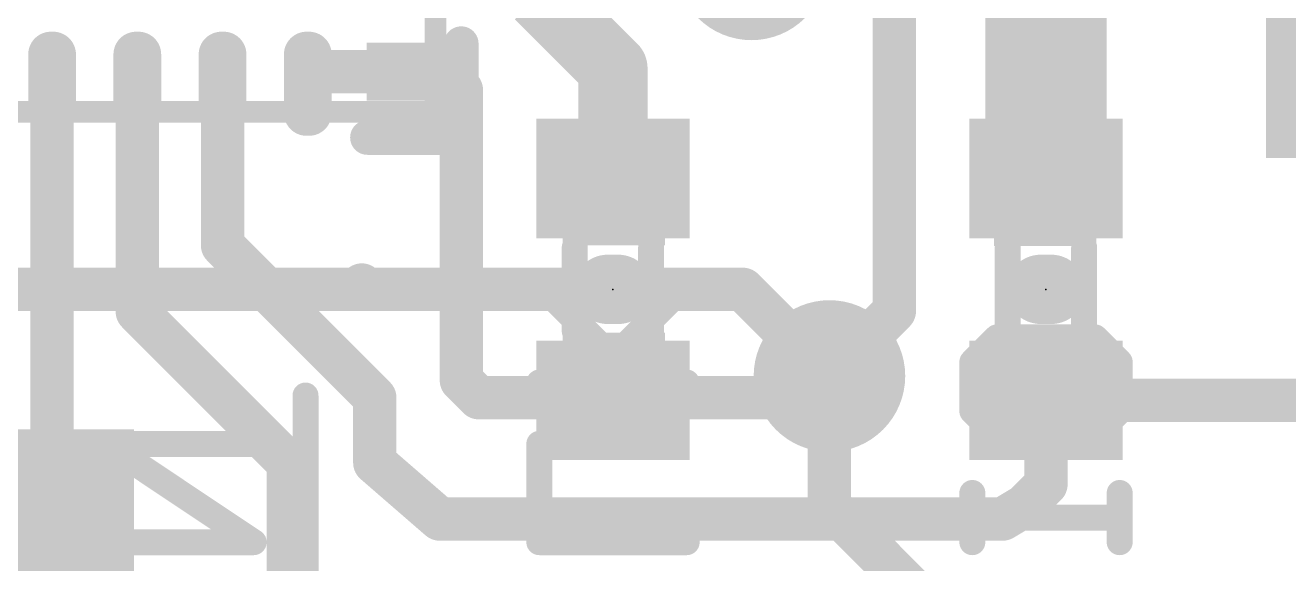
# Model space of a CAD drawing. Extents: x -0.1 to 25.5, y -0.1 to 14.1.
# Drawn here: x 7.98 to 15.39, y 4.74 to 7.9 of the extents above; entities that cross this region are included whole.
import ezdxf

# ---------------------------------------------------------------- set-up
doc = ezdxf.new("R2010")
doc.units = 0
for name, color, linetype in [('1', 12, 'CONTINUOUS'), ('16', 132, 'CONTINUOUS'), ('18', 110, 'CONTINUOUS'), ('21', 41, 'CONTINUOUS'), ('22', 40, 'CONTINUOUS'), ('23', 53, 'CONTINUOUS'), ('51', 53, 'CONTINUOUS')]:
    doc.layers.add(name, color=color, linetype=linetype)

# ---------------------------------------------------------------- blocks, each defined once
blk = doc.blocks.new('RECT')
blk.add_solid([(-0.5, -0.5), (0.5, -0.5), (-0.5, 0.5), (0.5, 0.5)])
blk = doc.blocks.new('RECT44800X97600R95')
at = {"const_width": 0.133}
blk.add_lwpolyline([(0.0735, -0.172), (0.0735, 0.172, 0.4142), (0.007, 0.2385), (-0.007, 0.2385, 0.4142), (-0.0735, 0.172), (-0.0735, -0.172, 0.4142), (-0.007, -0.2385), (0.007, -0.2385, 0.4142)], format="xyb", close=True, dxfattribs=at)
blk.add_solid([(-0.0324, -0.1974), (0.0324, -0.1974), (-0.0324, 0.1974), (0.0324, 0.1974)])
blk = doc.blocks.new('ROUNDV')
at = {"const_width": 0.5}
blk.add_lwpolyline([(0, -0.25, 1), (0, 0.25, 1), (0, -0.25)], format="xyb", dxfattribs=at)

msp = doc.modelspace()

# ---------------------------------------------------------------- linework, layer by layer
at = {"layer": '1'}
for points, const_width in [([(13.081, 6.223), (13.081, 11.303)], 0.254), ([(13.97, 7), (13.97, 8.89)], 0.7112), ([(11.43, 7.6454), (10.9982, 8.0772)], 0.4064), ([(11.43, 7.62), (11.43, 7.6454)], 0.4064), ([(11.43, 7.62), (11.43, 7)], 0.4064), ([(9.71, 7.625), (9.64, 7.555)], 0.254), ([(10.155, 7.625), (9.71, 7.625)], 0.254), ([(10.16, 7.62), (10.155, 7.625)], 0.254), ([(10.155, 7.625), (10.4344, 7.625)], 0.254), ([(10.4344, 7.625), (10.541, 7.5184)], 0.254), ([(8.14, 7.555), (8.14, 5.322)], 0.254), ([(8.64, 7.555), (8.64, 6.219)], 0.254), ([(9.14, 7.555), (9.14, 7.116)], 0.254), ([(10.541, 7.5184), (10.541, 6.8072)], 0.254), ([(9.14, 7.116), (9.14, 6.608)], 0.254), ([(10.541, 6.8072), (10.541, 6.8834)], 0.254), ([(10.541, 5.8166), (10.541, 6.8072)], 0.254), ([(9.14, 6.608), (9.652, 6.096)], 0.254), ([(8.64, 6.219), (9.017, 5.842)], 0.254), ([(12.954, 6.096), (13.081, 6.223)], 0.254), ([(10.033, 5.715), (9.652, 6.096)], 0.254), ([(12.7, 5.842), (12.954, 6.096)], 0.254), ([(9.525, 5.334), (9.017, 5.842)], 0.254), ([(10.6426, 5.715), (10.541, 5.8166)], 0.254), ([(12.573, 5.715), (12.7, 5.842)], 0.254), ([(10.033, 5.334), (10.033, 5.715)], 0.254), ([(11.445, 5.715), (10.6426, 5.715)], 0.254), ([(11.303, 5.715), (11.43, 5.715)], 0.254), ([(11.43, 5.7), (11.43, 5.715)], 0.254), ([(11.445, 5.715), (11.43, 5.7)], 0.254), ([(11.445, 5.715), (12.573, 5.715)], 0.254), ([(13.97, 5.7), (13.97, 5.207)], 0.254), ([(13.97, 5.7), (15.86, 5.7)], 0.254), ([(8.14, 5.322), (8.255, 5.207)], 0.254), ([(9.525, 4.572), (9.525, 5.334)], 0.254), ([(10.033, 5.334), (10.414, 5.0038)], 0.254), ([(8.27, 5.192), (8.255, 5.207)], 0.254), ([(8.27, 5.08), (8.27, 5.192)], 0.254), ([(13.97, 5.207), (13.843, 5.08)], 0.254), ([(8.27, 3.81), (8.27, 5.08)], 0.254), ([(13.716, 5.0038), (13.843, 5.08)], 0.254), ([(10.414, 5.0038), (13.716, 5.0038)], 0.254)]:
    msp.add_lwpolyline(points, dxfattribs=dict(at, const_width=const_width))
for points, const_width in [([(11.5316, 7.6454, 1), (11.3284, 7.6454)], 0.2032), ([(11.5316, 7.62, 1), (11.3284, 7.62)], 0.2032), ([(11.3582, 7.5736, 1), (11.5018, 7.7172)], 0.2032), ([(9.71, 7.6885, 1), (9.71, 7.5615)], 0.127), ([(9.7549, 7.5801, 1), (9.6651, 7.6699)], 0.127), ([(10.1999, 7.6699, 1), (10.1101, 7.5801)], 0.127), ([(10.155, 7.6885, 1), (10.155, 7.5615)], 0.127), ([(10.1151, 7.5751, 1), (10.2049, 7.6649)], 0.127), ([(10.155, 7.5615, 1), (10.155, 7.6885)], 0.127), ([(10.4793, 7.6699, 1), (10.3895, 7.5801)], 0.127), ([(10.4344, 7.5615, 1), (10.4344, 7.6885)], 0.127), ([(11.3284, 7.62, 1), (11.5316, 7.62)], 0.2032), ([(8.2035, 7.555, 1), (8.0765, 7.555)], 0.127), ([(8.7035, 7.555, 1), (8.5765, 7.555)], 0.127), ([(9.2035, 7.555, 1), (9.0765, 7.555)], 0.127), ([(9.5951, 7.5999, 1), (9.6849, 7.5101)], 0.127), ([(10.6045, 7.5184, 1), (10.4775, 7.5184)], 0.127), ([(10.4961, 7.4735, 1), (10.5859, 7.5633)], 0.127), ([(9.2035, 7.116, 1), (9.0765, 7.116)], 0.127), ([(9.0765, 7.116, 1), (9.2035, 7.116)], 0.127), ([(13.7922, 7, 1), (14.1478, 7)], 0.3556), ([(11.3284, 7, 1), (11.5316, 7)], 0.2032), ([(10.6045, 6.8834, 1), (10.4775, 6.8834)], 0.127), ([(10.6045, 6.8072, 1), (10.4775, 6.8072)], 0.127), ([(10.4775, 6.8072, 1), (10.6045, 6.8072)], 0.127), ([(10.4775, 6.8072, 1), (10.6045, 6.8072)], 0.127), ([(9.1849, 6.6529, 1), (9.0951, 6.5631)], 0.127), ([(9.0765, 6.608, 1), (9.2035, 6.608)], 0.127), ([(8.6849, 6.2639, 1), (8.5951, 6.1741)], 0.127), ([(13.1259, 6.1781, 1), (13.0361, 6.2679)], 0.127), ([(8.5765, 6.219, 1), (8.7035, 6.219)], 0.127), ([(13.0175, 6.223, 1), (13.1445, 6.223)], 0.127), ([(9.6969, 6.1409, 1), (9.6071, 6.0511)], 0.127), ([(9.6071, 6.0511, 1), (9.6969, 6.1409)], 0.127), ([(12.9091, 6.1409, 1), (12.9989, 6.0511)], 0.127), ([(12.9989, 6.0511, 1), (12.9091, 6.1409)], 0.127), ([(9.0619, 5.8869, 1), (8.9721, 5.7971)], 0.127), ([(8.9721, 5.7971, 1), (9.0619, 5.8869)], 0.127), ([(10.5859, 5.8615, 1), (10.4961, 5.7717)], 0.127), ([(12.6551, 5.8869, 1), (12.7449, 5.7971)], 0.127), ([(12.7449, 5.7971, 1), (12.6551, 5.8869)], 0.127), ([(10.4775, 5.8166, 1), (10.6045, 5.8166)], 0.127), ([(10.0965, 5.715, 1), (9.9695, 5.715)], 0.127), ([(9.9881, 5.6701, 1), (10.0779, 5.7599)], 0.127), ([(10.6426, 5.7785, 1), (10.6426, 5.6515)], 0.127), ([(10.5977, 5.6701, 1), (10.6875, 5.7599)], 0.127), ([(11.303, 5.7785, 1), (11.303, 5.6515)], 0.127), ([(11.4935, 5.715, 1), (11.3665, 5.715)], 0.127), ([(11.3851, 5.7449, 1), (11.4749, 5.6551)], 0.127), ([(11.445, 5.7785, 1), (11.445, 5.6515)], 0.127), ([(11.4899, 5.6701, 1), (11.4001, 5.7599)], 0.127), ([(11.43, 5.6515, 1), (11.43, 5.7785)], 0.127), ([(11.445, 5.6515, 1), (11.445, 5.7785)], 0.127), ([(12.5281, 5.7599, 1), (12.6179, 5.6701)], 0.127), ([(12.573, 5.6515, 1), (12.573, 5.7785)], 0.127), ([(14.0335, 5.7, 1), (13.9065, 5.7)], 0.127), ([(13.97, 5.7635, 1), (13.97, 5.6365)], 0.127), ([(11.3665, 5.7, 1), (11.4935, 5.7)], 0.127), ([(8.1849, 5.3669, 1), (8.0951, 5.2771)], 0.127), ([(9.5885, 5.334, 1), (9.4615, 5.334)], 0.127), ([(9.4801, 5.2891, 1), (9.5699, 5.3789)], 0.127), ([(10.0746, 5.382, 1), (9.9914, 5.286)], 0.127), ([(8.0765, 5.322, 1), (8.2035, 5.322)], 0.127), ([(9.9695, 5.334, 1), (10.0965, 5.334)], 0.127), ([(8.2999, 5.2519, 1), (8.2101, 5.1621)], 0.127), ([(8.3335, 5.192, 1), (8.2065, 5.192)], 0.127), ([(8.2101, 5.1621, 1), (8.2999, 5.2519)], 0.127), ([(8.2251, 5.1471, 1), (8.3149, 5.2369)], 0.127), ([(13.9065, 5.207, 1), (14.0335, 5.207)], 0.127), ([(14.0149, 5.1621, 1), (13.9251, 5.2519)], 0.127), ([(8.3335, 5.08, 1), (8.2065, 5.08)], 0.127), ([(13.7981, 5.1249, 1), (13.8879, 5.0351)], 0.127), ([(13.8757, 5.0255, 1), (13.8103, 5.1345)], 0.127), ([(8.2065, 5.08, 1), (8.3335, 5.08)], 0.127), ([(10.414, 5.0673, 1), (10.414, 4.9403)], 0.127), ([(10.3724, 4.9558, 1), (10.4556, 5.0518)], 0.127), ([(13.6833, 5.0583, 1), (13.7487, 4.9493)], 0.127), ([(13.716, 4.9403, 1), (13.716, 5.0673)], 0.127)]:
    msp.add_lwpolyline(points, format="xyb", dxfattribs=dict(at, const_width=const_width))
at = {"layer": '16', "const_width": 0.254}
for points in [[(9.9822, 6.35), (7.366, 6.35)], [(9.9568, 6.3754), (9.9822, 6.35)], [(10.16, 6.35), (9.9822, 6.35)], [(9.9822, 6.35), (10.16, 6.35)], [(10.16, 6.35), (12.192, 6.35)], [(12.192, 6.35), (12.7, 5.842)], [(12.319, 6.223), (12.7, 5.842)], [(12.7, 5.842), (12.7, 5.08)], [(12.7, 5.08), (16.51, 1.27)]]:
    msp.add_lwpolyline(points, dxfattribs=at)
at = {"layer": '16', "const_width": 0.127}
for points in [[(10.0017, 6.4203, 1), (9.9119, 6.3305)], [(9.9822, 6.4135, 1), (9.9822, 6.2865)], [(9.9822, 6.4135, 1), (9.9822, 6.2865)], [(9.9373, 6.3051, 1), (10.0271, 6.3949)], [(9.9822, 6.2865, 1), (9.9822, 6.4135)], [(10.16, 6.4135, 1), (10.16, 6.2865)], [(10.16, 6.2865, 1), (10.16, 6.4135)], [(10.16, 6.2865, 1), (10.16, 6.4135)], [(12.2369, 6.3949, 1), (12.1471, 6.3051)], [(12.192, 6.2865, 1), (12.192, 6.4135)], [(12.3639, 6.2679, 1), (12.2741, 6.1781)], [(12.7635, 5.842, 1), (12.6365, 5.842)], [(12.6551, 5.7971, 1), (12.7449, 5.8869)], [(12.6551, 5.7971, 1), (12.7449, 5.8869)], [(12.7449, 5.1249, 1), (12.6551, 5.0351)], [(12.6365, 5.08, 1), (12.7635, 5.08)]]:
    msp.add_lwpolyline(points, format="xyb", dxfattribs=at)
at = {"layer": '21'}
for points, const_width in [([(10.54, 7.79), (10.54, 7.24)], 0.2032), ([(10.54, 7.24), (9.99, 7.24)], 0.2032), ([(11.3995, 6.35), (11.4605, 6.35)], 0.4064), ([(14.0005, 6.35), (13.9395, 6.35)], 0.4064)]:
    msp.add_lwpolyline(points, dxfattribs=dict(at, const_width=const_width))
for points, const_width in [([(10.5908, 7.79, 1), (10.4892, 7.79)], 0.1016), ([(9.99, 7.2908, 1), (9.99, 7.1892)], 0.1016), ([(10.54, 7.1892, 1), (10.54, 7.2908)], 0.1016), ([(10.4892, 7.24, 1), (10.5908, 7.24)], 0.1016), ([(11.3995, 6.4516, 1), (11.3995, 6.2484)], 0.2032), ([(11.4605, 6.2484, 1), (11.4605, 6.4516)], 0.2032), ([(13.9395, 6.4516, 1), (13.9395, 6.2484)], 0.2032), ([(14.0005, 6.2484, 1), (14.0005, 6.4516)], 0.2032)]:
    msp.add_lwpolyline(points, format="xyb", dxfattribs=dict(at, const_width=const_width))
at = {"layer": '22', "const_width": 0.1524}
for points in [[(11.4304, 5.9478), (10.9982, 6.38)], [(11.2863, 5.8038), (11.8625, 6.38)], [(13.5382, 5.9241), (13.6823, 6.0681)], [(13.6823, 6.0681), (14.2585, 6.0681)], [(14.2585, 6.0681), (14.4025, 5.9241)], [(13.5382, 5.636), (13.5382, 5.9241)], [(14.4025, 5.9241), (14.4025, 5.636)], [(11.8625, 5.8038), (10.9982, 5.8038)], [(9.6266, 2.921), (9.6266, 5.7276)], [(13.6823, 5.4919), (13.5382, 5.636)], [(14.4025, 5.636), (14.2585, 5.4919)], [(14.2585, 5.4919), (13.6823, 5.4919)], [(9.3225, 4.8682), (8.4582, 5.4445)], [(8.4582, 5.4445), (9.3225, 5.4445)], [(10.9982, 4.8682), (10.9982, 5.4445)], [(13.5382, 4.8682), (13.5382, 5.1564)], [(14.4025, 4.8682), (14.4025, 5.1564)], [(13.5382, 5.0123), (14.4025, 5.0123)], [(8.4582, 4.8682), (9.3225, 4.8682)], [(11.8625, 4.8682), (10.9982, 4.8682)]]:
    msp.add_lwpolyline(points, dxfattribs=at)
at = {"layer": '22', "const_width": 0.0762}
for points in [[(11.0251, 6.4069, 1), (10.9713, 6.353)], [(11.8895, 6.353, 1), (11.8356, 6.4069)], [(13.6823, 6.1062, 1), (13.6823, 6.03)], [(13.7092, 6.0412, 1), (13.6553, 6.0951)], [(14.2854, 6.0951, 1), (14.2315, 6.0412)], [(14.2585, 6.03, 1), (14.2585, 6.1062)], [(11.4034, 5.9209, 1), (11.4573, 5.9748)], [(13.5763, 5.9241, 1), (13.5001, 5.9241)], [(13.5113, 5.951, 1), (13.5651, 5.8971)], [(14.4406, 5.9241, 1), (14.3644, 5.9241)], [(14.3756, 5.8971, 1), (14.4295, 5.951)], [(10.9982, 5.8419, 1), (10.9982, 5.7657)], [(11.2594, 5.8307, 1), (11.3133, 5.7768)], [(11.8625, 5.7657, 1), (11.8625, 5.8419)], [(9.6647, 5.7276, 1), (9.5885, 5.7276)], [(13.5651, 5.6629, 1), (13.5113, 5.609)], [(14.4295, 5.609, 1), (14.3756, 5.6629)], [(13.5001, 5.636, 1), (13.5763, 5.636)], [(14.3644, 5.636, 1), (14.4406, 5.636)], [(13.6823, 5.53, 1), (13.6823, 5.4538)], [(14.2585, 5.4538, 1), (14.2585, 5.53)], [(8.4793, 5.4762, 1), (8.4371, 5.4128)], [(8.4582, 5.4826, 1), (8.4582, 5.4064)], [(9.3225, 5.4064, 1), (9.3225, 5.4826)], [(11.0363, 5.4445, 1), (10.9601, 5.4445)], [(13.6553, 5.465, 1), (13.7092, 5.5189)], [(14.2315, 5.5189, 1), (14.2854, 5.465)], [(13.5763, 5.1564, 1), (13.5001, 5.1564)], [(14.4406, 5.1564, 1), (14.3644, 5.1564)], [(13.5382, 5.0504, 1), (13.5382, 4.9742)], [(14.4025, 4.9742, 1), (14.4025, 5.0504)], [(8.4582, 4.9063, 1), (8.4582, 4.8301)], [(9.3014, 4.8365, 1), (9.3437, 4.8999)], [(9.3225, 4.8301, 1), (9.3225, 4.9063)], [(10.9982, 4.9063, 1), (10.9982, 4.8301)], [(10.9601, 4.8682, 1), (11.0363, 4.8682)], [(11.8625, 4.8301, 1), (11.8625, 4.9063)], [(13.5001, 4.8682, 1), (13.5763, 4.8682)], [(14.3644, 4.8682, 1), (14.4406, 4.8682)]]:
    msp.add_lwpolyline(points, format="xyb", dxfattribs=at)
at = {"layer": '23'}
for p in [(11.43, 6.35), (13.97, 6.35)]:
    msp.add_point(p, dxfattribs=at)
at = {"layer": '51'}
for points, const_width in [([(10.39, 10.39), (10.39, 7.39)], 0.127), ([(10.39, 7.39), (7.39, 7.39)], 0.127), ([(11.206, 6.105), (11.206, 6.595)], 0.1524), ([(11.654, 6.595), (11.654, 6.105)], 0.1524), ([(13.746, 6.105), (13.746, 6.595)], 0.1524), ([(14.194, 6.595), (14.194, 6.105)], 0.1524)]:
    msp.add_lwpolyline(points, dxfattribs=dict(at, const_width=const_width))
for points, const_width in [([(10.3582, 7.39, 1), (10.4218, 7.39)], 0.0635), ([(10.39, 7.3583, 1), (10.39, 7.4218)], 0.0635), ([(11.2441, 6.595, 1), (11.1679, 6.595)], 0.0762), ([(11.6921, 6.595, 1), (11.6159, 6.595)], 0.0762), ([(13.7841, 6.595, 1), (13.7079, 6.595)], 0.0762), ([(14.2321, 6.595, 1), (14.1559, 6.595)], 0.0762), ([(11.1679, 6.105, 1), (11.2441, 6.105)], 0.0762), ([(11.6159, 6.105, 1), (11.6921, 6.105)], 0.0762), ([(13.7079, 6.105, 1), (13.7841, 6.105)], 0.0762), ([(14.1559, 6.105, 1), (14.2321, 6.105)], 0.0762)]:
    msp.add_lwpolyline(points, format="xyb", dxfattribs=dict(at, const_width=const_width))

# ---------------------------------------------------------------- block references
at = {"layer": '1', "yscale": 2.5, "rotation": 270}
msp.add_blockref('RECT', (16.51, 7.62), dxfattribs=at)
at = {"layer": '1', "rotation": 180}
for p in [(8.14, 7.555), (8.64, 7.555), (9.14, 7.555), (9.64, 7.555)]:
    msp.add_blockref('RECT44800X97600R95', p, dxfattribs=at)
at = {"layer": '1', "xscale": 0.34, "yscale": 0.34}
msp.add_blockref('RECT', (10.155, 7.625), dxfattribs=at)
at = {"layer": '1', "xscale": 0.7, "yscale": 0.9}
for p, rotation in [((11.43, 7), 90), ((13.97, 7), 270), ((11.43, 5.7), 90), ((13.97, 5.7), 270), ((8.27, 5.08), 180)]:
    msp.add_blockref('RECT', p, dxfattribs=dict(at, rotation=rotation))
at = {"layer": '18', "xscale": 0.889, "yscale": 0.889}
for p in [(12.2428, 8.255), (12.2428, 8.255), (12.7, 5.842), (12.7, 5.842)]:
    msp.add_blockref('ROUNDV', p, dxfattribs=at)
at = {"layer": '51', "xscale": 0.3, "yscale": 0.5999}
for p, rotation in [((11.4349, 6.7588), 90), ((13.9652, 6.754), 270), ((11.4349, 5.946), 90), ((13.9652, 5.9412), 270), ((8.024, 5.0849), 180)]:
    msp.add_blockref('RECT', p, dxfattribs=dict(at, rotation=rotation))

doc.saveas('drawing.dxf')
